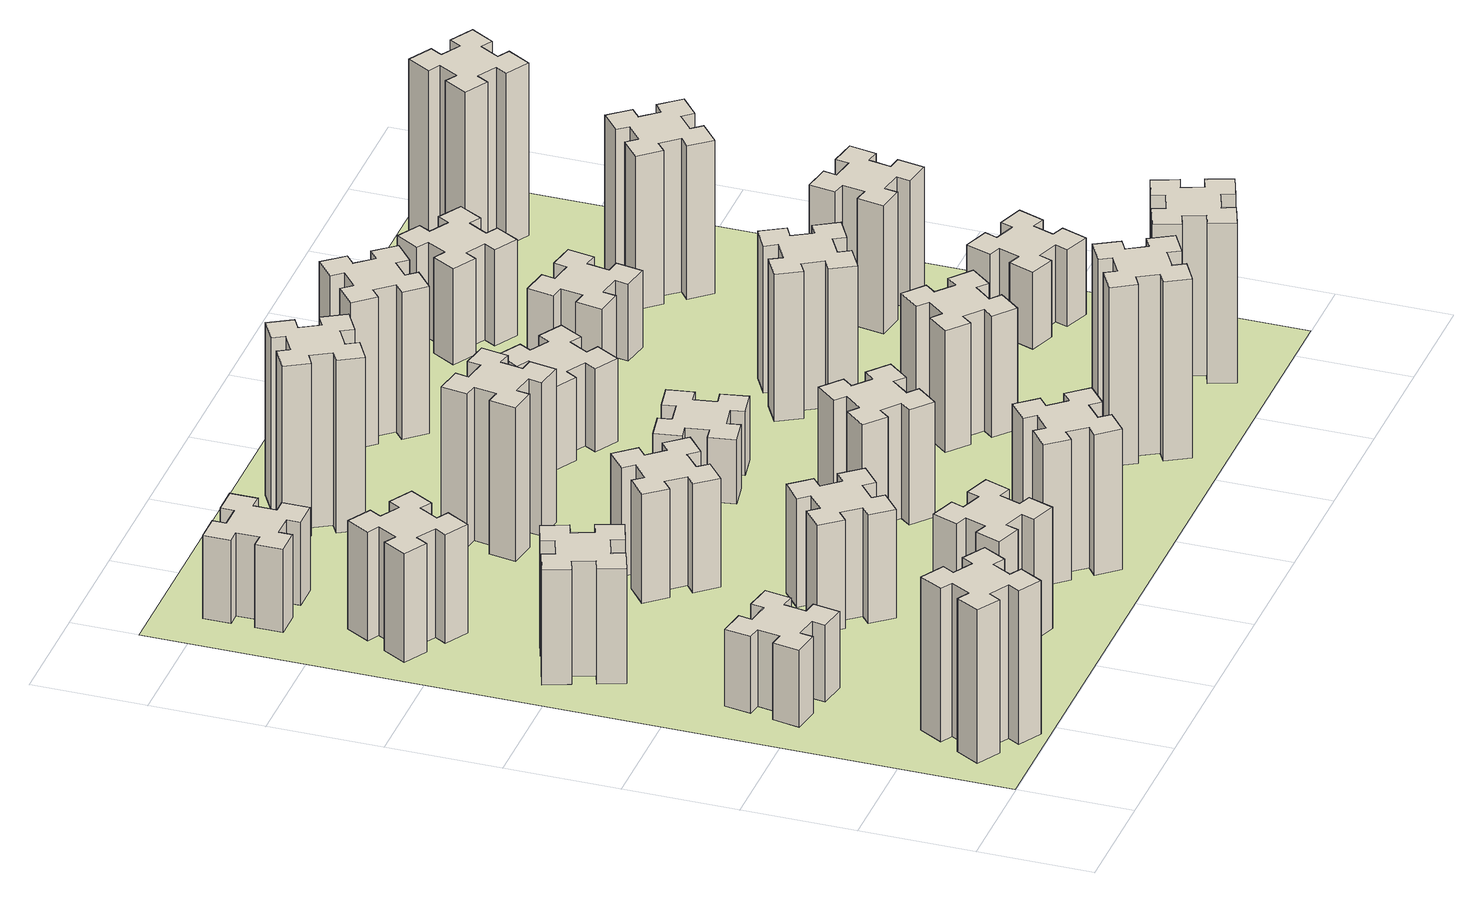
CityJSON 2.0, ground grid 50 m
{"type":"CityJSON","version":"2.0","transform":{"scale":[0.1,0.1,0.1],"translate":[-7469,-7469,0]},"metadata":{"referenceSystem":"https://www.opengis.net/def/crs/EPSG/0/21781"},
"CityObjects":{
"building1":{"type":"Building","attributes":{"class":"1000","function":"1000","usage":"1000","yearOfConstruction":2016,"roofType":"1000","measuredHeight":72,"storeysAboveGround":30,"storeysBelowGround":0},"geometry":[{"type":"Solid","lod":"1","boundaries":[[[[0,1,2,3,4,5,6,7,8,9,10,11,12,13,14,15,16,17,18,19]],[[17,16,20,21]],[[16,15,22,20]],[[15,14,23,22]],[[14,13,24,23]],[[13,12,25,24]],[[12,11,26,25]],[[11,10,27,26]],[[10,9,28,27]],[[9,8,29,28]],[[8,7,30,29]],[[7,6,31,30]],[[6,5,32,31]],[[5,4,33,32]],[[4,3,34,33]],[[3,2,35,34]],[[2,1,36,35]],[[1,0,37,36]],[[0,19,38,37]],[[19,18,39,38]],[[18,17,21,39]],[[24,25,26,27,28,29,30,31,32,33,34,35,36,37,38,39,21,20,22,23]]]]}]},
"building2":{"type":"Building","attributes":{"class":"1000","function":"1000","usage":"1000","yearOfConstruction":2016,"roofType":"1000","measuredHeight":36,"storeysAboveGround":30,"storeysBelowGround":0},"geometry":[{"type":"Solid","lod":"1","boundaries":[[[[40,41,42,43,44,45,46,47,48,49,50,51,52,53,54,55,56,57,58,59]],[[57,56,60,61]],[[56,55,62,60]],[[55,54,63,62]],[[54,53,64,63]],[[53,52,65,64]],[[52,51,66,65]],[[51,50,67,66]],[[50,49,68,67]],[[49,48,69,68]],[[48,47,70,69]],[[47,46,71,70]],[[46,45,72,71]],[[45,44,73,72]],[[44,43,74,73]],[[43,42,75,74]],[[42,41,76,75]],[[41,40,77,76]],[[40,59,78,77]],[[59,58,79,78]],[[58,57,61,79]],[[64,65,66,67,68,69,70,71,72,73,74,75,76,77,78,79,61,60,62,63]]]]}]},
"building3":{"type":"Building","attributes":{"class":"1000","function":"1000","usage":"1000","yearOfConstruction":2016,"roofType":"1000","measuredHeight":54,"storeysAboveGround":30,"storeysBelowGround":0},"geometry":[{"type":"Solid","lod":"1","boundaries":[[[[80,81,82,83,84,85,86,87,88,89,90,91,92,93,94,95,96,97,98,99]],[[97,96,100,101]],[[96,95,102,100]],[[95,94,103,102]],[[94,93,104,103]],[[93,92,105,104]],[[92,91,106,105]],[[91,90,107,106]],[[90,89,108,107]],[[89,88,109,108]],[[88,87,110,109]],[[87,86,111,110]],[[86,85,112,111]],[[85,84,113,112]],[[84,83,114,113]],[[83,82,115,114]],[[82,81,116,115]],[[81,80,117,116]],[[80,99,118,117]],[[99,98,119,118]],[[98,97,101,119]],[[104,105,106,107,108,109,110,111,112,113,114,115,116,117,118,119,101,100,102,103]]]]}]},
"building4":{"type":"Building","attributes":{"class":"1000","function":"1000","usage":"1000","yearOfConstruction":2016,"roofType":"1000","measuredHeight":51,"storeysAboveGround":30,"storeysBelowGround":0},"geometry":[{"type":"Solid","lod":"1","boundaries":[[[[120,121,122,123,124,125,126,127,128,129,130,131,132,133,134,135,136,137,138,139]],[[137,136,140,141]],[[136,135,142,140]],[[135,134,143,142]],[[134,133,144,143]],[[133,132,145,144]],[[132,131,146,145]],[[131,130,147,146]],[[130,129,148,147]],[[129,128,149,148]],[[128,127,150,149]],[[127,126,151,150]],[[126,125,152,151]],[[125,124,153,152]],[[124,123,154,153]],[[123,122,155,154]],[[122,121,156,155]],[[121,120,157,156]],[[120,139,158,157]],[[139,138,159,158]],[[138,137,141,159]],[[144,145,146,147,148,149,150,151,152,153,154,155,156,157,158,159,141,140,142,143]]]]}]},
"building5":{"type":"Building","attributes":{"class":"1000","function":"1000","usage":"1000","yearOfConstruction":2016,"roofType":"1000","measuredHeight":57,"storeysAboveGround":30,"storeysBelowGround":0},"geometry":[{"type":"Solid","lod":"1","boundaries":[[[[160,161,162,163,164,165,166,167,168,169,170,171,172,173,174,175,176,177,178,179]],[[177,176,180,181]],[[176,175,182,180]],[[175,174,183,182]],[[174,173,184,183]],[[173,172,185,184]],[[172,171,186,185]],[[171,170,187,186]],[[170,169,188,187]],[[169,168,189,188]],[[168,167,190,189]],[[167,166,191,190]],[[166,165,192,191]],[[165,164,193,192]],[[164,163,194,193]],[[163,162,195,194]],[[162,161,196,195]],[[161,160,197,196]],[[160,179,198,197]],[[179,178,199,198]],[[178,177,181,199]],[[184,185,186,187,188,189,190,191,192,193,194,195,196,197,198,199,181,180,182,183]]]]}]},
"building6":{"type":"Building","attributes":{"class":"1000","function":"1000","usage":"1000","yearOfConstruction":2016,"roofType":"1000","measuredHeight":39,"storeysAboveGround":30,"storeysBelowGround":0},"geometry":[{"type":"Solid","lod":"1","boundaries":[[[[200,201,202,203,204,205,206,207,208,209,210,211,212,213,214,215,216,217,218,219]],[[217,216,220,221]],[[216,215,222,220]],[[215,214,223,222]],[[214,213,224,223]],[[213,212,225,224]],[[212,211,226,225]],[[211,210,227,226]],[[210,209,228,227]],[[209,208,229,228]],[[208,207,230,229]],[[207,206,231,230]],[[206,205,232,231]],[[205,204,233,232]],[[204,203,234,233]],[[203,202,235,234]],[[202,201,236,235]],[[201,200,237,236]],[[200,219,238,237]],[[219,218,239,238]],[[218,217,221,239]],[[224,225,226,227,228,229,230,231,232,233,234,235,236,237,238,239,221,220,222,223]]]]}]},
"building7":{"type":"Building","attributes":{"class":"1000","function":"1000","usage":"1000","yearOfConstruction":2016,"roofType":"1000","measuredHeight":51,"storeysAboveGround":30,"storeysBelowGround":0},"geometry":[{"type":"Solid","lod":"1","boundaries":[[[[240,241,242,243,244,245,246,247,248,249,250,251,252,253,254,255,256,257,258,259]],[[257,256,260,261]],[[256,255,262,260]],[[255,254,263,262]],[[254,253,264,263]],[[253,252,265,264]],[[252,251,266,265]],[[251,250,267,266]],[[250,249,268,267]],[[249,248,269,268]],[[248,247,270,269]],[[247,246,271,270]],[[246,245,272,271]],[[245,244,273,272]],[[244,243,274,273]],[[243,242,275,274]],[[242,241,276,275]],[[241,240,277,276]],[[240,259,278,277]],[[259,258,279,278]],[[258,257,261,279]],[[264,265,266,267,268,269,270,271,272,273,274,275,276,277,278,279,261,260,262,263]]]]}]},
"building8":{"type":"Building","attributes":{"class":"1000","function":"1000","usage":"1000","yearOfConstruction":2016,"roofType":"1000","measuredHeight":51,"storeysAboveGround":30,"storeysBelowGround":0},"geometry":[{"type":"Solid","lod":"1","boundaries":[[[[280,281,282,283,284,285,286,287,288,289,290,291,292,293,294,295,296,297,298,299]],[[297,296,300,301]],[[296,295,302,300]],[[295,294,303,302]],[[294,293,304,303]],[[293,292,305,304]],[[292,291,306,305]],[[291,290,307,306]],[[290,289,308,307]],[[289,288,309,308]],[[288,287,310,309]],[[287,286,311,310]],[[286,285,312,311]],[[285,284,313,312]],[[284,283,314,313]],[[283,282,315,314]],[[282,281,316,315]],[[281,280,317,316]],[[280,299,318,317]],[[299,298,319,318]],[[298,297,301,319]],[[304,305,306,307,308,309,310,311,312,313,314,315,316,317,318,319,301,300,302,303]]]]}]},
"building9":{"type":"Building","attributes":{"class":"1000","function":"1000","usage":"1000","yearOfConstruction":2016,"roofType":"1000","measuredHeight":66,"storeysAboveGround":30,"storeysBelowGround":0},"geometry":[{"type":"Solid","lod":"1","boundaries":[[[[320,321,322,323,324,325,326,327,328,329,330,331,332,333,334,335,336,337,338,339]],[[337,336,340,341]],[[336,335,342,340]],[[335,334,343,342]],[[334,333,344,343]],[[333,332,345,344]],[[332,331,346,345]],[[331,330,347,346]],[[330,329,348,347]],[[329,328,349,348]],[[328,327,350,349]],[[327,326,351,350]],[[326,325,352,351]],[[325,324,353,352]],[[324,323,354,353]],[[323,322,355,354]],[[322,321,356,355]],[[321,320,357,356]],[[320,339,358,357]],[[339,338,359,358]],[[338,337,341,359]],[[344,345,346,347,348,349,350,351,352,353,354,355,356,357,358,359,341,340,342,343]]]]}]},
"building10":{"type":"Building","attributes":{"class":"1000","function":"1000","usage":"1000","yearOfConstruction":2016,"roofType":"1000","measuredHeight":72,"storeysAboveGround":30,"storeysBelowGround":0},"geometry":[{"type":"Solid","lod":"1","boundaries":[[[[360,361,362,363,364,365,366,367,368,369,370,371,372,373,374,375,376,377,378,379]],[[377,376,380,381]],[[376,375,382,380]],[[375,374,383,382]],[[374,373,384,383]],[[373,372,385,384]],[[372,371,386,385]],[[371,370,387,386]],[[370,369,388,387]],[[369,368,389,388]],[[368,367,390,389]],[[367,366,391,390]],[[366,365,392,391]],[[365,364,393,392]],[[364,363,394,393]],[[363,362,395,394]],[[362,361,396,395]],[[361,360,397,396]],[[360,379,398,397]],[[379,378,399,398]],[[378,377,381,399]],[[384,385,386,387,388,389,390,391,392,393,394,395,396,397,398,399,381,380,382,383]]]]}]},
"building11":{"type":"Building","attributes":{"class":"1000","function":"1000","usage":"1000","yearOfConstruction":2016,"roofType":"1000","measuredHeight":81,"storeysAboveGround":30,"storeysBelowGround":0},"geometry":[{"type":"Solid","lod":"1","boundaries":[[[[400,401,402,403,404,405,406,407,408,409,410,411,412,413,414,415,416,417,418,419]],[[417,416,420,421]],[[416,415,422,420]],[[415,414,423,422]],[[414,413,424,423]],[[413,412,425,424]],[[412,411,426,425]],[[411,410,427,426]],[[410,409,428,427]],[[409,408,429,428]],[[408,407,430,429]],[[407,406,431,430]],[[406,405,432,431]],[[405,404,433,432]],[[404,403,434,433]],[[403,402,435,434]],[[402,401,436,435]],[[401,400,437,436]],[[400,419,438,437]],[[419,418,439,438]],[[418,417,421,439]],[[424,425,426,427,428,429,430,431,432,433,434,435,436,437,438,439,421,420,422,423]]]]}]},
"building12":{"type":"Building","attributes":{"class":"1000","function":"1000","usage":"1000","yearOfConstruction":2016,"roofType":"1000","measuredHeight":54,"storeysAboveGround":30,"storeysBelowGround":0},"geometry":[{"type":"Solid","lod":"1","boundaries":[[[[440,441,442,443,444,445,446,447,448,449,450,451,452,453,454,455,456,457,458,459]],[[457,456,460,461]],[[456,455,462,460]],[[455,454,463,462]],[[454,453,464,463]],[[453,452,465,464]],[[452,451,466,465]],[[451,450,467,466]],[[450,449,468,467]],[[449,448,469,468]],[[448,447,470,469]],[[447,446,471,470]],[[446,445,472,471]],[[445,444,473,472]],[[444,443,474,473]],[[443,442,475,474]],[[442,441,476,475]],[[441,440,477,476]],[[440,459,478,477]],[[459,458,479,478]],[[458,457,461,479]],[[464,465,466,467,468,469,470,471,472,473,474,475,476,477,478,479,461,460,462,463]]]]}]},
"building13":{"type":"Building","attributes":{"class":"1000","function":"1000","usage":"1000","yearOfConstruction":2016,"roofType":"1000","measuredHeight":30,"storeysAboveGround":30,"storeysBelowGround":0},"geometry":[{"type":"Solid","lod":"1","boundaries":[[[[480,481,482,483,484,485,486,487,488,489,490,491,492,493,494,495,496,497,498,499]],[[497,496,500,501]],[[496,495,502,500]],[[495,494,503,502]],[[494,493,504,503]],[[493,492,505,504]],[[492,491,506,505]],[[491,490,507,506]],[[490,489,508,507]],[[489,488,509,508]],[[488,487,510,509]],[[487,486,511,510]],[[486,485,512,511]],[[485,484,513,512]],[[484,483,514,513]],[[483,482,515,514]],[[482,481,516,515]],[[481,480,517,516]],[[480,499,518,517]],[[499,498,519,518]],[[498,497,501,519]],[[504,505,506,507,508,509,510,511,512,513,514,515,516,517,518,519,501,500,502,503]]]]}]},
"building14":{"type":"Building","attributes":{"class":"1000","function":"1000","usage":"1000","yearOfConstruction":2016,"roofType":"1000","measuredHeight":39,"storeysAboveGround":30,"storeysBelowGround":0},"geometry":[{"type":"Solid","lod":"1","boundaries":[[[[520,521,522,523,524,525,526,527,528,529,530,531,532,533,534,535,536,537,538,539]],[[537,536,540,541]],[[536,535,542,540]],[[535,534,543,542]],[[534,533,544,543]],[[533,532,545,544]],[[532,531,546,545]],[[531,530,547,546]],[[530,529,548,547]],[[529,528,549,548]],[[528,527,550,549]],[[527,526,551,550]],[[526,525,552,551]],[[525,524,553,552]],[[524,523,554,553]],[[523,522,555,554]],[[522,521,556,555]],[[521,520,557,556]],[[520,539,558,557]],[[539,538,559,558]],[[538,537,541,559]],[[544,545,546,547,548,549,550,551,552,553,554,555,556,557,558,559,541,540,542,543]]]]}]},
"building15":{"type":"Building","attributes":{"class":"1000","function":"1000","usage":"1000","yearOfConstruction":2016,"roofType":"1000","measuredHeight":84,"storeysAboveGround":30,"storeysBelowGround":0},"geometry":[{"type":"Solid","lod":"1","boundaries":[[[[560,561,562,563,564,565,566,567,568,569,570,571,572,573,574,575,576,577,578,579]],[[577,576,580,581]],[[576,575,582,580]],[[575,574,583,582]],[[574,573,584,583]],[[573,572,585,584]],[[572,571,586,585]],[[571,570,587,586]],[[570,569,588,587]],[[569,568,589,588]],[[568,567,590,589]],[[567,566,591,590]],[[566,565,592,591]],[[565,564,593,592]],[[564,563,594,593]],[[563,562,595,594]],[[562,561,596,595]],[[561,560,597,596]],[[560,579,598,597]],[[579,578,599,598]],[[578,577,581,599]],[[584,585,586,587,588,589,590,591,592,593,594,595,596,597,598,599,581,580,582,583]]]]}]},
"building16":{"type":"Building","attributes":{"class":"1000","function":"1000","usage":"1000","yearOfConstruction":2016,"roofType":"1000","measuredHeight":69,"storeysAboveGround":30,"storeysBelowGround":0},"geometry":[{"type":"Solid","lod":"1","boundaries":[[[[600,601,602,603,604,605,606,607,608,609,610,611,612,613,614,615,616,617,618,619]],[[617,616,620,621]],[[616,615,622,620]],[[615,614,623,622]],[[614,613,624,623]],[[613,612,625,624]],[[612,611,626,625]],[[611,610,627,626]],[[610,609,628,627]],[[609,608,629,628]],[[608,607,630,629]],[[607,606,631,630]],[[606,605,632,631]],[[605,604,633,632]],[[604,603,634,633]],[[603,602,635,634]],[[602,601,636,635]],[[601,600,637,636]],[[600,619,638,637]],[[619,618,639,638]],[[618,617,621,639]],[[624,625,626,627,628,629,630,631,632,633,634,635,636,637,638,639,621,620,622,623]]]]}]},
"building17":{"type":"Building","attributes":{"class":"1000","function":"1000","usage":"1000","yearOfConstruction":2016,"roofType":"1000","measuredHeight":57,"storeysAboveGround":30,"storeysBelowGround":0},"geometry":[{"type":"Solid","lod":"1","boundaries":[[[[640,641,642,643,644,645,646,647,648,649,650,651,652,653,654,655,656,657,658,659]],[[657,656,660,661]],[[656,655,662,660]],[[655,654,663,662]],[[654,653,664,663]],[[653,652,665,664]],[[652,651,666,665]],[[651,650,667,666]],[[650,649,668,667]],[[649,648,669,668]],[[648,647,670,669]],[[647,646,671,670]],[[646,645,672,671]],[[645,644,673,672]],[[644,643,674,673]],[[643,642,675,674]],[[642,641,676,675]],[[641,640,677,676]],[[640,659,678,677]],[[659,658,679,678]],[[658,657,661,679]],[[664,665,666,667,668,669,670,671,672,673,674,675,676,677,678,679,661,660,662,663]]]]}]},
"building18":{"type":"Building","attributes":{"class":"1000","function":"1000","usage":"1000","yearOfConstruction":2016,"roofType":"1000","measuredHeight":69,"storeysAboveGround":30,"storeysBelowGround":0},"geometry":[{"type":"Solid","lod":"1","boundaries":[[[[680,681,682,683,684,685,686,687,688,689,690,691,692,693,694,695,696,697,698,699]],[[697,696,700,701]],[[696,695,702,700]],[[695,694,703,702]],[[694,693,704,703]],[[693,692,705,704]],[[692,691,706,705]],[[691,690,707,706]],[[690,689,708,707]],[[689,688,709,708]],[[688,687,710,709]],[[687,686,711,710]],[[686,685,712,711]],[[685,684,713,712]],[[684,683,714,713]],[[683,682,715,714]],[[682,681,716,715]],[[681,680,717,716]],[[680,699,718,717]],[[699,698,719,718]],[[698,697,701,719]],[[704,705,706,707,708,709,710,711,712,713,714,715,716,717,718,719,701,700,702,703]]]]}]},
"building19":{"type":"Building","attributes":{"class":"1000","function":"1000","usage":"1000","yearOfConstruction":2016,"roofType":"1000","measuredHeight":36,"storeysAboveGround":30,"storeysBelowGround":0},"geometry":[{"type":"Solid","lod":"1","boundaries":[[[[720,721,722,723,724,725,726,727,728,729,730,731,732,733,734,735,736,737,738,739]],[[737,736,740,741]],[[736,735,742,740]],[[735,734,743,742]],[[734,733,744,743]],[[733,732,745,744]],[[732,731,746,745]],[[731,730,747,746]],[[730,729,748,747]],[[729,728,749,748]],[[728,727,750,749]],[[727,726,751,750]],[[726,725,752,751]],[[725,724,753,752]],[[724,723,754,753]],[[723,722,755,754]],[[722,721,756,755]],[[721,720,757,756]],[[720,739,758,757]],[[739,738,759,758]],[[738,737,741,759]],[[744,745,746,747,748,749,750,751,752,753,754,755,756,757,758,759,741,740,742,743]]]]}]},
"building20":{"type":"Building","attributes":{"class":"1000","function":"1000","usage":"1000","yearOfConstruction":2016,"roofType":"1000","measuredHeight":75,"storeysAboveGround":30,"storeysBelowGround":0},"geometry":[{"type":"Solid","lod":"1","boundaries":[[[[760,761,762,763,764,765,766,767,768,769,770,771,772,773,774,775,776,777,778,779]],[[777,776,780,781]],[[776,775,782,780]],[[775,774,783,782]],[[774,773,784,783]],[[773,772,785,784]],[[772,771,786,785]],[[771,770,787,786]],[[770,769,788,787]],[[769,768,789,788]],[[768,767,790,789]],[[767,766,791,790]],[[766,765,792,791]],[[765,764,793,792]],[[764,763,794,793]],[[763,762,795,794]],[[762,761,796,795]],[[761,760,797,796]],[[760,779,798,797]],[[779,778,799,798]],[[778,777,781,799]],[[784,785,786,787,788,789,790,791,792,793,794,795,796,797,798,799,781,780,782,783]]]]}]},
"building21":{"type":"Building","attributes":{"class":"1000","function":"1000","usage":"1000","yearOfConstruction":2016,"roofType":"1000","measuredHeight":45,"storeysAboveGround":30,"storeysBelowGround":0},"geometry":[{"type":"Solid","lod":"1","boundaries":[[[[800,801,802,803,804,805,806,807,808,809,810,811,812,813,814,815,816,817,818,819]],[[817,816,820,821]],[[816,815,822,820]],[[815,814,823,822]],[[814,813,824,823]],[[813,812,825,824]],[[812,811,826,825]],[[811,810,827,826]],[[810,809,828,827]],[[809,808,829,828]],[[808,807,830,829]],[[807,806,831,830]],[[806,805,832,831]],[[805,804,833,832]],[[804,803,834,833]],[[803,802,835,834]],[[802,801,836,835]],[[801,800,837,836]],[[800,819,838,837]],[[819,818,839,838]],[[818,817,821,839]],[[824,825,826,827,828,829,830,831,832,833,834,835,836,837,838,839,821,820,822,823]]]]}]},
"building22":{"type":"Building","attributes":{"class":"1000","function":"1000","usage":"1000","yearOfConstruction":2016,"roofType":"1000","measuredHeight":36,"storeysAboveGround":30,"storeysBelowGround":0},"geometry":[{"type":"Solid","lod":"1","boundaries":[[[[840,841,842,843,844,845,846,847,848,849,850,851,852,853,854,855,856,857,858,859]],[[857,856,860,861]],[[856,855,862,860]],[[855,854,863,862]],[[854,853,864,863]],[[853,852,865,864]],[[852,851,866,865]],[[851,850,867,866]],[[850,849,868,867]],[[849,848,869,868]],[[848,847,870,869]],[[847,846,871,870]],[[846,845,872,871]],[[845,844,873,872]],[[844,843,874,873]],[[843,842,875,874]],[[842,841,876,875]],[[841,840,877,876]],[[840,859,878,877]],[[859,858,879,878]],[[858,857,861,879]],[[864,865,866,867,868,869,870,871,872,873,874,875,876,877,878,879,861,860,862,863]]]]}]},
"building23":{"type":"Building","attributes":{"class":"1000","function":"1000","usage":"1000","yearOfConstruction":2016,"roofType":"1000","measuredHeight":60,"storeysAboveGround":30,"storeysBelowGround":0},"geometry":[{"type":"Solid","lod":"1","boundaries":[[[[880,881,882,883,884,885,886,887,888,889,890,891,892,893,894,895,896,897,898,899]],[[897,896,900,901]],[[896,895,902,900]],[[895,894,903,902]],[[894,893,904,903]],[[893,892,905,904]],[[892,891,906,905]],[[891,890,907,906]],[[890,889,908,907]],[[889,888,909,908]],[[888,887,910,909]],[[887,886,911,910]],[[886,885,912,911]],[[885,884,913,912]],[[884,883,914,913]],[[883,882,915,914]],[[882,881,916,915]],[[881,880,917,916]],[[880,899,918,917]],[[899,898,919,918]],[[898,897,901,919]],[[904,905,906,907,908,909,910,911,912,913,914,915,916,917,918,919,901,900,902,903]]]]}]},
"building24":{"type":"Building","attributes":{"class":"1000","function":"1000","usage":"1000","yearOfConstruction":2016,"roofType":"1000","measuredHeight":72,"storeysAboveGround":30,"storeysBelowGround":0},"geometry":[{"type":"Solid","lod":"1","boundaries":[[[[920,921,922,923,924,925,926,927,928,929,930,931,932,933,934,935,936,937,938,939]],[[937,936,940,941]],[[936,935,942,940]],[[935,934,943,942]],[[934,933,944,943]],[[933,932,945,944]],[[932,931,946,945]],[[931,930,947,946]],[[930,929,948,947]],[[929,928,949,948]],[[928,927,950,949]],[[927,926,951,950]],[[926,925,952,951]],[[925,924,953,952]],[[924,923,954,953]],[[923,922,955,954]],[[922,921,956,955]],[[921,920,957,956]],[[920,939,958,957]],[[939,938,959,958]],[[938,937,941,959]],[[944,945,946,947,948,949,950,951,952,953,954,955,956,957,958,959,941,940,942,943]]]]}]},
"building25":{"type":"Building","attributes":{"class":"1000","function":"1000","usage":"1000","yearOfConstruction":2016,"roofType":"1000","measuredHeight":81,"storeysAboveGround":30,"storeysBelowGround":0},"geometry":[{"type":"Solid","lod":"1","boundaries":[[[[960,961,962,963,964,965,966,967,968,969,970,971,972,973,974,975,976,977,978,979]],[[977,976,980,981]],[[976,975,982,980]],[[975,974,983,982]],[[974,973,984,983]],[[973,972,985,984]],[[972,971,986,985]],[[971,970,987,986]],[[970,969,988,987]],[[969,968,989,988]],[[968,967,990,989]],[[967,966,991,990]],[[966,965,992,991]],[[965,964,993,992]],[[964,963,994,993]],[[963,962,995,994]],[[962,961,996,995]],[[961,960,997,996]],[[960,979,998,997]],[[979,978,999,998]],[[978,977,981,999]],[[984,985,986,987,988,989,990,991,992,993,994,995,996,997,998,999,981,980,982,983]]]]}]},
"landuse1":{"type":"LandUse","attributes":{"name":"plot1","function":"1010"},"geometry":[{"type":"MultiSurface","lod":"1","boundaries":[[[1000,1001,1002,1003]]]}]}
},
"vertices":[
[277,205,0],[364,155,0],[334,103,0],[438,43,0],[498,147,0],[446,177,0],[496,264,0],[548,234,0],[608,338,0],[504,398,0],[474,346,0],[387,396,0],[417,448,0],[313,508,0],[253,404,0],[305,374,0],[255,287,0],[203,317,0],[143,213,0],[247,153,0],[255,287,720],[203,317,720],[305,374,720],[253,404,720],[313,508,720],[417,448,720],[387,396,720],[474,346,720],[504,398,720],[608,338,720],[548,234,720],[496,264,720],[446,177,720],[498,147,720],[438,43,720],[334,103,720],[364,155,720],[277,205,720],[247,153,720],[143,213,720],
[307,1016,0],[405,998,0],[395,939,0],[513,918,0],[534,1037,0],[475,1047,0],[492,1145,0],[551,1135,0],[572,1253,0],[454,1274,0],[444,1215,0],[345,1232,0],[356,1291,0],[237,1312,0],[217,1194,0],[276,1184,0],[258,1085,0],[199,1096,0],[178,977,0],[297,957,0],[258,1085,360],[199,1096,360],[276,1184,360],[217,1194,360],[237,1312,360],[356,1291,360],[345,1232,360],[444,1215,360],[454,1274,360],[572,1253,360],[551,1135,360],[492,1145,360],[475,1047,360],[534,1037,360],[513,918,360],[395,939,360],[405,998,360],[307,1016,360],[297,957,360],[178,977,360],
[366,1835,0],[460,1869,0],[480,1813,0],[593,1854,0],[552,1967,0],[496,1946,0],[462,2040,0],[518,2060,0],[477,2173,0],[364,2132,0],[385,2076,0],[291,2042,0],[270,2098,0],[157,2057,0],[199,1944,0],[255,1965,0],[289,1871,0],[233,1850,0],[274,1737,0],[387,1779,0],[289,1871,540],[233,1850,540],[255,1965,540],[199,1944,540],[157,2057,540],[270,2098,540],[291,2042,540],[385,2076,540],[364,2132,540],[477,2173,540],[518,2060,540],[462,2040,540],[496,1946,540],[552,1967,540],[593,1854,540],[480,1813,540],[460,1869,540],[366,1835,540],[387,1779,540],[274,1737,540],
[446,2597,0],[496,2684,0],[548,2654,0],[608,2758,0],[504,2818,0],[474,2766,0],[387,2816,0],[417,2868,0],[313,2928,0],[253,2824,0],[305,2794,0],[255,2707,0],[203,2737,0],[143,2633,0],[247,2573,0],[277,2625,0],[364,2575,0],[334,2523,0],[438,2463,0],[498,2567,0],[364,2575,510],[334,2523,510],[277,2625,510],[247,2573,510],[143,2633,510],[203,2737,510],[255,2707,510],[305,2794,510],[253,2824,510],[313,2928,510],[417,2868,510],[387,2816,510],[474,2766,510],[504,2818,510],[608,2758,510],[548,2654,510],[496,2684,510],[446,2597,510],[498,2567,510],[438,2463,510],
[1202,391,0],[1236,485,0],[1292,464,0],[1333,577,0],[1220,618,0],[1200,562,0],[1106,596,0],[1127,652,0],[1014,693,0],[973,580,0],[1029,560,0],[995,466,0],[939,487,0],[897,374,0],[1010,333,0],[1031,389,0],[1125,355,0],[1104,299,0],[1217,257,0],[1258,370,0],[1125,355,570],[1104,299,570],[1031,389,570],[1010,333,570],[897,374,570],[939,487,570],[995,466,570],[1029,560,570],[973,580,570],[1014,693,570],[1127,652,570],[1106,596,570],[1200,562,570],[1220,618,570],[1333,577,570],[1292,464,570],[1236,485,570],[1202,391,570],[1258,370,570],[1217,257,570],
[265,3385,0],[265,3285,0],[205,3285,0],[205,3165,0],[325,3165,0],[325,3225,0],[425,3225,0],[425,3165,0],[545,3165,0],[545,3285,0],[485,3285,0],[485,3385,0],[545,3385,0],[545,3505,0],[425,3505,0],[425,3445,0],[325,3445,0],[325,3505,0],[205,3505,0],[205,3385,0],[325,3445,390],[325,3505,390],[425,3445,390],[425,3505,390],[545,3505,390],[545,3385,390],[485,3385,390],[485,3285,390],[545,3285,390],[545,3165,390],[425,3165,390],[425,3225,390],[325,3225,390],[325,3165,390],[205,3165,390],[205,3285,390],[265,3285,390],[265,3385,390],[205,3385,390],[205,3505,390],
[1083,1232,0],[1006,1167,0],[968,1213,0],[876,1136,0],[953,1044,0],[999,1083,0],[1063,1006,0],[1017,968,0],[1094,876,0],[1186,953,0],[1148,999,0],[1224,1063,0],[1263,1017,0],[1355,1094,0],[1278,1186,0],[1232,1148,0],[1167,1224,0],[1213,1263,0],[1136,1355,0],[1044,1278,0],[1167,1224,510],[1213,1263,510],[1232,1148,510],[1278,1186,510],[1355,1094,510],[1263,1017,510],[1224,1063,510],[1148,999,510],[1186,953,510],[1094,876,510],[1017,968,510],[1063,1006,510],[999,1083,510],[953,1044,510],[876,1136,510],[968,1213,510],[1006,1167,510],[1083,1232,510],[1044,1278,510],[1136,1355,510],
[1083,1972,0],[1006,1907,0],[968,1953,0],[876,1876,0],[953,1784,0],[999,1823,0],[1063,1746,0],[1017,1708,0],[1094,1616,0],[1186,1693,0],[1148,1739,0],[1224,1803,0],[1263,1757,0],[1355,1834,0],[1278,1926,0],[1232,1888,0],[1167,1964,0],[1213,2003,0],[1136,2095,0],[1044,2018,0],[1167,1964,510],[1213,2003,510],[1232,1888,510],[1278,1926,510],[1355,1834,510],[1263,1757,510],[1224,1803,510],[1148,1739,510],[1186,1693,510],[1094,1616,510],[1017,1708,510],[1063,1746,510],[999,1823,510],[953,1784,510],[876,1876,510],[968,1953,510],[1006,1907,510],[1083,1972,510],[1044,2018,510],[1136,2095,510],
[1723,492,0],[1646,427,0],[1608,473,0],[1516,396,0],[1593,304,0],[1639,343,0],[1703,266,0],[1657,228,0],[1734,136,0],[1826,213,0],[1788,259,0],[1864,323,0],[1903,277,0],[1995,354,0],[1918,446,0],[1872,408,0],[1807,484,0],[1853,523,0],[1776,615,0],[1684,538,0],[1807,484,660],[1853,523,660],[1872,408,660],[1918,446,660],[1995,354,660],[1903,277,660],[1864,323,660],[1788,259,660],[1826,213,660],[1734,136,660],[1657,228,660],[1703,266,660],[1639,343,660],[1593,304,660],[1516,396,660],[1608,473,660],[1646,427,660],[1723,492,660],[1684,538,660],[1776,615,660],
[1315,2527,0],[1332,2625,0],[1391,2615,0],[1412,2733,0],[1294,2754,0],[1284,2695,0],[1185,2712,0],[1196,2771,0],[1077,2792,0],[1057,2674,0],[1116,2664,0],[1098,2565,0],[1039,2576,0],[1018,2457,0],[1137,2437,0],[1147,2496,0],[1245,2478,0],[1235,2419,0],[1353,2398,0],[1374,2517,0],[1245,2478,720],[1235,2419,720],[1147,2496,720],[1137,2437,720],[1018,2457,720],[1039,2576,720],[1098,2565,720],[1116,2664,720],[1057,2674,720],[1077,2792,720],[1196,2771,720],[1185,2712,720],[1284,2695,720],[1294,2754,720],[1412,2733,720],[1391,2615,720],[1332,2625,720],[1315,2527,720],[1374,2517,720],[1353,2398,720],
[1236,3347,0],[1186,3434,0],[1238,3464,0],[1178,3568,0],[1074,3508,0],[1104,3456,0],[1017,3406,0],[987,3458,0],[883,3398,0],[943,3294,0],[995,3324,0],[1045,3237,0],[993,3207,0],[1053,3103,0],[1157,3163,0],[1127,3215,0],[1214,3265,0],[1244,3213,0],[1348,3273,0],[1288,3377,0],[1214,3265,810],[1244,3213,810],[1127,3215,810],[1157,3163,810],[1053,3103,810],[993,3207,810],[1045,3237,810],[995,3324,810],[943,3294,810],[883,3398,810],[987,3458,810],[1017,3406,810],[1104,3456,810],[1074,3508,810],[1178,3568,810],[1238,3464,810],[1186,3434,810],[1236,3347,810],[1288,3377,810],[1348,3273,810],
[1746,1163,0],[1823,1099,0],[1784,1053,0],[1876,976,0],[1953,1068,0],[1907,1106,0],[1972,1183,0],[2018,1144,0],[2095,1236,0],[2003,1313,0],[1964,1267,0],[1888,1332,0],[1926,1378,0],[1834,1455,0],[1757,1363,0],[1803,1324,0],[1739,1248,0],[1693,1286,0],[1616,1194,0],[1708,1117,0],[1739,1248,540],[1693,1286,540],[1803,1324,540],[1757,1363,540],[1834,1455,540],[1926,1378,540],[1888,1332,540],[1964,1267,540],[2003,1313,540],[2095,1236,540],[2018,1144,540],[1972,1183,540],[1907,1106,540],[1953,1068,540],[1876,976,540],[1784,1053,540],[1823,1099,540],[1746,1163,540],[1708,1117,540],[1616,1194,540],
[1972,1925,0],[1955,2024,0],[2014,2034,0],[1993,2152,0],[1875,2131,0],[1885,2072,0],[1787,2055,0],[1777,2114,0],[1658,2093,0],[1679,1975,0],[1738,1985,0],[1756,1887,0],[1697,1877,0],[1717,1758,0],[1836,1779,0],[1825,1838,0],[1924,1856,0],[1934,1797,0],[2052,1817,0],[2031,1936,0],[1924,1856,300],[1934,1797,300],[1825,1838,300],[1836,1779,300],[1717,1758,300],[1697,1877,300],[1756,1887,300],[1738,1985,300],[1679,1975,300],[1658,2093,300],[1777,2114,300],[1787,2055,300],[1885,2072,300],[1875,2131,300],[1993,2152,300],[2014,2034,300],[1955,2024,300],[1972,1925,300],[2031,1936,300],[2052,1817,300],
[2026,2497,0],[2076,2584,0],[2128,2554,0],[2188,2658,0],[2084,2718,0],[2054,2666,0],[1967,2716,0],[1997,2768,0],[1893,2828,0],[1833,2724,0],[1885,2694,0],[1835,2607,0],[1783,2637,0],[1723,2533,0],[1827,2473,0],[1857,2525,0],[1944,2475,0],[1914,2423,0],[2018,2363,0],[2078,2467,0],[1944,2475,390],[1914,2423,390],[1857,2525,390],[1827,2473,390],[1723,2533,390],[1783,2637,390],[1835,2607,390],[1885,2694,390],[1833,2724,390],[1893,2828,390],[1997,2768,390],[1967,2716,390],[2054,2666,390],[2084,2718,390],[2188,2658,390],[2128,2554,390],[2076,2584,390],[2026,2497,390],[2078,2467,390],[2018,2363,390],
[2575,364,0],[2625,277,0],[2573,247,0],[2633,143,0],[2737,203,0],[2707,255,0],[2794,305,0],[2824,253,0],[2928,313,0],[2868,417,0],[2816,387,0],[2766,474,0],[2818,504,0],[2758,608,0],[2654,548,0],[2684,496,0],[2597,446,0],[2567,498,0],[2463,438,0],[2523,334,0],[2597,446,840],[2567,498,840],[2684,496,840],[2654,548,840],[2758,608,840],[2818,504,840],[2766,474,840],[2816,387,840],[2868,417,840],[2928,313,840],[2824,253,840],[2794,305,840],[2707,255,840],[2737,203,840],[2633,143,840],[2573,247,840],[2625,277,840],[2575,364,840],[2523,334,840],[2463,438,840],
[1888,3219,0],[1964,3283,0],[2003,3237,0],[2095,3314,0],[2018,3406,0],[1972,3368,0],[1907,3444,0],[1953,3483,0],[1876,3575,0],[1784,3498,0],[1823,3452,0],[1746,3387,0],[1708,3433,0],[1616,3356,0],[1693,3264,0],[1739,3303,0],[1803,3226,0],[1757,3188,0],[1834,3096,0],[1926,3173,0],[1803,3226,690],[1757,3188,690],[1739,3303,690],[1693,3264,690],[1616,3356,690],[1708,3433,690],[1746,3387,690],[1823,3452,690],[1784,3498,690],[1876,3575,690],[1953,3483,690],[1907,3444,690],[1972,3368,690],[2018,3406,690],[2095,3314,690],[2003,3237,690],[1964,3283,690],[1888,3219,690],[1926,3173,690],[1834,3096,690],
[2647,1006,0],[2712,1083,0],[2758,1044,0],[2835,1136,0],[2743,1213,0],[2704,1167,0],[2628,1232,0],[2666,1278,0],[2574,1355,0],[2497,1263,0],[2543,1224,0],[2479,1148,0],[2433,1186,0],[2356,1094,0],[2448,1017,0],[2486,1063,0],[2563,999,0],[2524,953,0],[2616,876,0],[2693,968,0],[2563,999,570],[2524,953,570],[2486,1063,570],[2448,1017,570],[2356,1094,570],[2433,1186,570],[2479,1148,570],[2543,1224,570],[2497,1263,570],[2574,1355,570],[2666,1278,570],[2628,1232,570],[2704,1167,570],[2743,1213,570],[2835,1136,570],[2758,1044,570],[2712,1083,570],[2647,1006,570],[2693,968,570],[2616,876,570],
[2475,1744,0],[2525,1657,0],[2473,1627,0],[2533,1523,0],[2637,1583,0],[2607,1635,0],[2694,1685,0],[2724,1633,0],[2828,1693,0],[2768,1797,0],[2716,1767,0],[2666,1854,0],[2718,1884,0],[2658,1988,0],[2554,1928,0],[2584,1876,0],[2497,1826,0],[2467,1878,0],[2363,1818,0],[2423,1714,0],[2497,1826,690],[2467,1878,690],[2584,1876,690],[2554,1928,690],[2658,1988,690],[2718,1884,690],[2666,1854,690],[2716,1767,690],[2768,1797,690],[2828,1693,690],[2724,1633,690],[2694,1685,690],[2607,1635,690],[2637,1583,690],[2533,1523,690],[2473,1627,690],[2525,1657,690],[2475,1744,690],[2423,1714,690],[2363,1818,690],
[2664,2795,0],[2565,2812,0],[2576,2871,0],[2457,2892,0],[2437,2774,0],[2496,2764,0],[2478,2665,0],[2419,2676,0],[2398,2557,0],[2517,2537,0],[2527,2596,0],[2625,2578,0],[2615,2519,0],[2733,2498,0],[2754,2617,0],[2695,2627,0],[2712,2725,0],[2771,2715,0],[2792,2833,0],[2674,2854,0],[2712,2725,360],[2771,2715,360],[2695,2627,360],[2754,2617,360],[2733,2498,360],[2615,2519,360],[2625,2578,360],[2527,2596,360],[2517,2537,360],[2398,2557,360],[2419,2676,360],[2478,2665,360],[2496,2764,360],[2437,2774,360],[2457,2892,360],[2576,2871,360],[2565,2812,360],[2664,2795,360],[2674,2854,360],[2792,2833,360],
[3215,385,0],[3249,291,0],[3193,270,0],[3234,157,0],[3347,199,0],[3326,255,0],[3420,289,0],[3440,233,0],[3553,274,0],[3512,387,0],[3456,366,0],[3422,460,0],[3478,480,0],[3437,593,0],[3324,552,0],[3345,496,0],[3251,462,0],[3230,518,0],[3117,477,0],[3159,364,0],[3251,462,750],[3230,518,750],[3345,496,750],[3324,552,750],[3437,593,750],[3478,480,750],[3422,460,750],[3456,366,750],[3512,387,750],[3553,274,750],[3440,233,750],[3420,289,750],[3326,255,750],[3347,199,750],[3234,157,750],[3193,270,750],[3249,291,750],[3215,385,750],[3159,364,750],[3117,477,750],
[2497,3165,0],[2584,3115,0],[2554,3063,0],[2658,3003,0],[2718,3107,0],[2666,3137,0],[2716,3224,0],[2768,3194,0],[2828,3298,0],[2724,3358,0],[2694,3306,0],[2607,3356,0],[2637,3408,0],[2533,3468,0],[2473,3364,0],[2525,3334,0],[2475,3247,0],[2423,3277,0],[2363,3173,0],[2467,3113,0],[2475,3247,450],[2423,3277,450],[2525,3334,450],[2473,3364,450],[2533,3468,450],[2637,3408,450],[2607,3356,450],[2694,3306,450],[2724,3358,450],[2828,3298,450],[2768,3194,450],[2716,3224,450],[2666,3137,450],[2718,3107,450],[2658,3003,450],[2554,3063,450],[2584,3115,450],[2497,3165,450],[2467,3113,450],[2363,3173,450],
[3351,1029,0],[3445,995,0],[3424,939,0],[3537,897,0],[3578,1010,0],[3522,1031,0],[3556,1125,0],[3612,1104,0],[3653,1217,0],[3540,1258,0],[3520,1202,0],[3426,1236,0],[3447,1292,0],[3334,1333,0],[3293,1220,0],[3349,1200,0],[3315,1106,0],[3259,1127,0],[3217,1014,0],[3330,973,0],[3315,1106,360],[3259,1127,360],[3349,1200,360],[3293,1220,360],[3334,1333,360],[3447,1292,360],[3426,1236,360],[3520,1202,360],[3540,1258,360],[3653,1217,360],[3612,1104,360],[3556,1125,360],[3522,1031,360],[3578,1010,360],[3537,897,360],[3424,939,360],[3445,995,360],[3351,1029,360],[3330,973,360],[3217,1014,360],
[3267,1656,0],[3365,1638,0],[3355,1579,0],[3473,1558,0],[3494,1677,0],[3435,1687,0],[3452,1785,0],[3511,1775,0],[3532,1893,0],[3414,1914,0],[3404,1855,0],[3305,1872,0],[3316,1931,0],[3197,1952,0],[3177,1834,0],[3236,1824,0],[3218,1725,0],[3159,1736,0],[3138,1617,0],[3257,1597,0],[3218,1725,600],[3159,1736,600],[3236,1824,600],[3177,1834,600],[3197,1952,600],[3316,1931,600],[3305,1872,600],[3404,1855,600],[3414,1914,600],[3532,1893,600],[3511,1775,600],[3452,1785,600],[3435,1687,600],[3494,1677,600],[3473,1558,600],[3355,1579,600],[3365,1638,600],[3267,1656,600],[3257,1597,600],[3138,1617,600],
[3119,2563,0],[3183,2486,0],[3137,2448,0],[3214,2356,0],[3306,2433,0],[3268,2479,0],[3344,2543,0],[3383,2497,0],[3475,2574,0],[3398,2666,0],[3352,2628,0],[3287,2704,0],[3333,2743,0],[3256,2835,0],[3164,2758,0],[3203,2712,0],[3126,2647,0],[3088,2693,0],[2996,2616,0],[3073,2524,0],[3126,2647,720],[3088,2693,720],[3203,2712,720],[3164,2758,720],[3256,2835,720],[3333,2743,720],[3287,2704,720],[3352,2628,720],[3398,2666,720],[3475,2574,720],[3383,2497,720],[3344,2543,720],[3268,2479,720],[3306,2433,720],[3214,2356,720],[3137,2448,720],[3183,2486,720],[3119,2563,720],[3073,2524,720],[2996,2616,720],
[3237,3365,0],[3324,3315,0],[3294,3263,0],[3398,3203,0],[3458,3307,0],[3406,3337,0],[3456,3424,0],[3508,3394,0],[3568,3498,0],[3464,3558,0],[3434,3506,0],[3347,3556,0],[3377,3608,0],[3273,3668,0],[3213,3564,0],[3265,3534,0],[3215,3447,0],[3163,3477,0],[3103,3373,0],[3207,3313,0],[3215,3447,810],[3163,3477,810],[3265,3534,810],[3213,3564,810],[3273,3668,810],[3377,3608,810],[3347,3556,810],[3434,3506,810],[3464,3558,810],[3568,3498,810],[3508,3394,810],[3456,3424,810],[3406,3337,810],[3458,3307,810],[3398,3203,810],[3294,3263,810],[3324,3315,810],[3237,3365,810],[3207,3313,810],[3103,3373,810],
[5,3705,0],[3705,3705,0],[3705,5,0],[5,5,0]
]}
